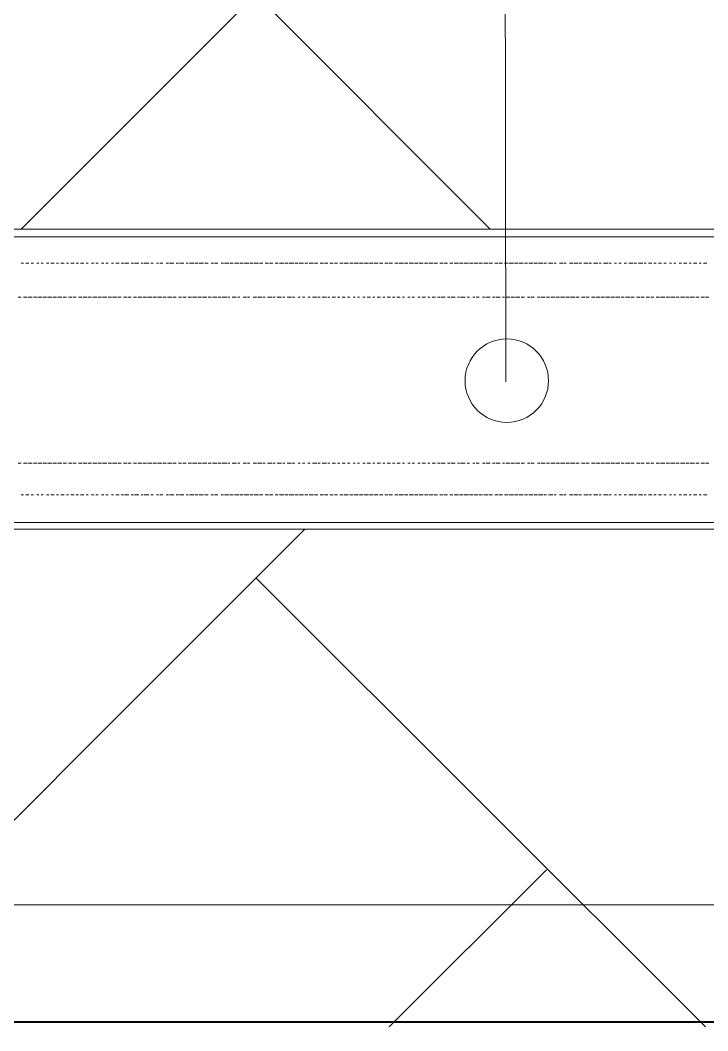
# Model space of a CAD drawing. Header units: millimetres. Extents: x 2928 to 3112, y 1220 to 1280.
# Drawn here: x 2945.23 to 2946.273, y 1264.538 to 1266.071 of the extents above; entities that cross this region are included whole.
import ezdxf

# ---------------------------------------------------------------- set-up
doc = ezdxf.new("R2010")
doc.units = ezdxf.units.MM

msp = doc.modelspace()

# ---------------------------------------------------------------- linework, layer by layer
at = {"color": 253, "linetype": 'Continuous', "lineweight": 5, "true_color": 0x9a9a9a}
for points in [[(2945.96638, 1265.5223), (2945.95805, 1271.43239), (2946.27139, 1271.43239)], [(2944.7547, 1265.7423), (2946.7714, 1265.7423), (2946.7714, 1265.7423)], [(2944.7547, 1265.30896), (2946.7714, 1265.30896), (2946.7714, 1265.30896)], [(2954.67317, 1264.72896), (2939.59296, 1264.72896), (2939.59296, 1264.72896)]]:
    msp.add_lwpolyline(points, dxfattribs=at)
at = {"color": 9, "linetype": 'Continuous', "lineweight": 13, "true_color": 0xbababa}
for points in [[(2945.23137, 1265.75397), (2946.02805, 1266.55065), (2946.02805, 1266.55065)], [(2945.94305, 1265.75397), (2945.58804, 1266.10898), (2945.58804, 1266.10898)], [(2944.90637, 1264.54395), (2945.66138, 1265.29896), (2945.66138, 1265.29896)], [(2946.26972, 1264.54395), (2945.58804, 1265.22396), (2945.58804, 1265.22396)], [(2945.78971, 1264.54395), (2946.02805, 1264.78229), (2946.02805, 1264.78229)]]:
    msp.add_lwpolyline(points, dxfattribs=at)
at = {"color": 7, "linetype": 'Continuous', "lineweight": 20, "true_color": 0x000007}
msp.add_lwpolyline([(2944.7547, 1265.75397), (2946.7714, 1265.75397), (2946.7714, 1265.29896), (2944.7547, 1265.29896)], close=True, dxfattribs=at)
at = {"color": 252, "linetype": 'Continuous', "lineweight": 13, "true_color": 0x989898}
for points in [[(2945.23137, 1265.7023), (2945.23471, 1265.7023), (2945.23471, 1265.7023)], [(2945.23804, 1265.7023), (2945.24304, 1265.7023), (2945.24304, 1265.7023)], [(2945.24637, 1265.7023), (2945.24971, 1265.7023), (2945.24971, 1265.7023)], [(2945.25471, 1265.7023), (2945.25804, 1265.7023), (2945.25804, 1265.7023)], [(2945.26137, 1265.7023), (2945.26471, 1265.7023), (2945.26471, 1265.7023)], [(2945.26971, 1265.7023), (2945.27304, 1265.7023), (2945.27304, 1265.7023)], [(2945.27637, 1265.7023), (2945.28137, 1265.7023), (2945.28137, 1265.7023)], [(2945.28471, 1265.7023), (2945.28804, 1265.7023), (2945.28804, 1265.7023)], [(2945.29137, 1265.7023), (2945.29637, 1265.7023), (2945.29637, 1265.7023)], [(2945.29971, 1265.7023), (2945.30304, 1265.7023), (2945.30304, 1265.7023)], [(2945.30637, 1265.7023), (2945.31137, 1265.7023), (2945.31137, 1265.7023)], [(2945.31471, 1265.7023), (2945.31804, 1265.7023), (2945.31804, 1265.7023)], [(2945.32137, 1265.7023), (2945.32637, 1265.7023), (2945.32637, 1265.7023)], [(2945.32971, 1265.7023), (2945.33304, 1265.7023), (2945.33304, 1265.7023)], [(2945.33804, 1265.7023), (2945.34137, 1265.7023), (2945.34137, 1265.7023)], [(2945.34471, 1265.7023), (2945.34804, 1265.7023), (2945.34804, 1265.7023)], [(2945.35304, 1265.7023), (2945.35637, 1265.7023), (2945.35637, 1265.7023)], [(2945.35971, 1265.7023), (2945.36304, 1265.7023), (2945.36304, 1265.7023)], [(2945.36804, 1265.7023), (2945.37138, 1265.7023), (2945.37138, 1265.7023)], [(2945.37471, 1265.7023), (2945.37971, 1265.7023), (2945.37971, 1265.7023)], [(2945.38304, 1265.7023), (2945.38638, 1265.7023), (2945.38638, 1265.7023)], [(2945.38804, 1265.7023), (2945.39471, 1265.7023), (2945.39471, 1265.7023)], [(2945.39804, 1265.7023), (2945.40138, 1265.7023), (2945.40138, 1265.7023)], [(2945.40304, 1265.7023), (2945.40971, 1265.7023), (2945.40971, 1265.7023)], [(2945.41304, 1265.7023), (2945.41638, 1265.7023), (2945.41638, 1265.7023)], [(2945.41804, 1265.7023), (2945.42471, 1265.7023), (2945.42471, 1265.7023)], [(2945.42804, 1265.7023), (2945.43138, 1265.7023), (2945.43138, 1265.7023)], [(2945.43638, 1265.7023), (2945.43971, 1265.7023), (2945.43971, 1265.7023)], [(2945.44138, 1265.7023), (2945.44638, 1265.7023), (2945.44638, 1265.7023)], [(2945.45138, 1265.7023), (2945.45471, 1265.7023), (2945.45471, 1265.7023)], [(2945.45638, 1265.7023), (2945.46304, 1265.7023), (2945.46304, 1265.7023)], [(2945.46638, 1265.7023), (2945.46971, 1265.7023), (2945.46971, 1265.7023)], [(2945.47138, 1265.7023), (2945.47804, 1265.7023), (2945.47804, 1265.7023)], [(2945.48138, 1265.7023), (2945.48471, 1265.7023), (2945.48471, 1265.7023)], [(2945.48638, 1265.7023), (2945.49304, 1265.7023), (2945.49304, 1265.7023)], [(2945.49471, 1265.7023), (2945.49971, 1265.7023), (2945.49971, 1265.7023)], [(2945.50138, 1265.7023), (2945.50804, 1265.7023), (2945.50804, 1265.7023)], [(2945.50971, 1265.7023), (2945.51471, 1265.7023), (2945.51471, 1265.7023)], [(2945.51971, 1265.7023), (2945.52304, 1265.7023), (2945.52304, 1265.7023)], [(2945.52471, 1265.7023), (2945.52971, 1265.7023), (2945.52971, 1265.7023)], [(2945.53471, 1265.7023), (2945.53804, 1265.7023), (2945.53804, 1265.7023)], [(2945.53971, 1265.7023), (2945.54638, 1265.7023), (2945.54638, 1265.7023)], [(2945.54804, 1265.7023), (2945.55304, 1265.7023), (2945.55304, 1265.7023)], [(2945.55471, 1265.7023), (2945.56138, 1265.7023), (2945.56138, 1265.7023)], [(2945.56304, 1265.7023), (2945.56804, 1265.7023), (2945.56804, 1265.7023)], [(2945.56971, 1265.7023), (2945.57638, 1265.7023), (2945.57638, 1265.7023)], [(2945.57804, 1265.7023), (2945.58304, 1265.7023), (2945.58304, 1265.7023)], [(2945.58471, 1265.7023), (2945.59138, 1265.7023), (2945.59138, 1265.7023)], [(2945.59304, 1265.7023), (2945.59805, 1265.7023), (2945.59805, 1265.7023)], [(2945.60138, 1265.7023), (2945.60638, 1265.7023), (2945.60638, 1265.7023)], [(2945.60805, 1265.7023), (2945.61305, 1265.7023), (2945.61305, 1265.7023)], [(2945.61638, 1265.7023), (2945.62138, 1265.7023), (2945.62138, 1265.7023)], [(2945.62305, 1265.7023), (2945.62971, 1265.7023), (2945.62971, 1265.7023)], [(2945.63138, 1265.7023), (2945.63638, 1265.7023), (2945.63638, 1265.7023)], [(2945.63805, 1265.7023), (2945.64471, 1265.7023), (2945.64471, 1265.7023)], [(2945.64638, 1265.7023), (2945.65138, 1265.7023), (2945.65138, 1265.7023)], [(2945.65305, 1265.7023), (2945.65971, 1265.7023), (2945.65971, 1265.7023)], [(2945.66138, 1265.7023), (2945.66638, 1265.7023), (2945.66638, 1265.7023)], [(2945.66805, 1265.7023), (2945.67471, 1265.7023), (2945.67471, 1265.7023)], [(2945.67638, 1265.7023), (2945.68138, 1265.7023), (2945.68138, 1265.7023)], [(2945.68471, 1265.7023), (2945.68971, 1265.7023), (2945.68971, 1265.7023)], [(2945.69138, 1265.7023), (2945.69638, 1265.7023), (2945.69638, 1265.7023)], [(2945.69971, 1265.7023), (2945.70471, 1265.7023), (2945.70471, 1265.7023)], [(2945.70638, 1265.7023), (2945.71138, 1265.7023), (2945.71138, 1265.7023)], [(2945.71471, 1265.7023), (2945.71971, 1265.7023), (2945.71971, 1265.7023)], [(2945.72138, 1265.7023), (2945.72805, 1265.7023), (2945.72805, 1265.7023)], [(2945.72971, 1265.7023), (2945.73471, 1265.7023), (2945.73471, 1265.7023)], [(2945.73638, 1265.7023), (2945.74305, 1265.7023), (2945.74305, 1265.7023)], [(2945.74471, 1265.7023), (2945.74971, 1265.7023), (2945.74971, 1265.7023)], [(2945.75138, 1265.7023), (2945.75805, 1265.7023), (2945.75805, 1265.7023)], [(2945.75971, 1265.7023), (2945.76471, 1265.7023), (2945.76471, 1265.7023)], [(2945.76638, 1265.7023), (2945.77305, 1265.7023), (2945.77305, 1265.7023)], [(2945.77471, 1265.7023), (2945.77971, 1265.7023), (2945.77971, 1265.7023)], [(2945.78305, 1265.7023), (2945.78805, 1265.7023), (2945.78805, 1265.7023)], [(2945.78971, 1265.7023), (2945.79471, 1265.7023), (2945.79471, 1265.7023)], [(2945.79805, 1265.7023), (2945.80305, 1265.7023), (2945.80305, 1265.7023)], [(2945.80471, 1265.7023), (2945.81138, 1265.7023), (2945.81138, 1265.7023)], [(2945.81305, 1265.7023), (2945.81805, 1265.7023), (2945.81805, 1265.7023)], [(2945.81971, 1265.7023), (2945.82638, 1265.7023), (2945.82638, 1265.7023)], [(2945.82805, 1265.7023), (2945.83305, 1265.7023), (2945.83305, 1265.7023)], [(2945.83472, 1265.7023), (2945.84138, 1265.7023), (2945.84138, 1265.7023)], [(2945.84305, 1265.7023), (2945.84805, 1265.7023), (2945.84805, 1265.7023)], [(2945.84972, 1265.7023), (2945.85638, 1265.7023), (2945.85638, 1265.7023)], [(2945.85805, 1265.7023), (2945.86305, 1265.7023), (2945.86305, 1265.7023)], [(2945.86638, 1265.7023), (2945.87138, 1265.7023), (2945.87138, 1265.7023)], [(2945.87305, 1265.7023), (2945.87805, 1265.7023), (2945.87805, 1265.7023)], [(2945.88138, 1265.7023), (2945.88638, 1265.7023), (2945.88638, 1265.7023)], [(2945.88805, 1265.7023), (2945.89472, 1265.7023), (2945.89472, 1265.7023)], [(2945.89638, 1265.7023), (2945.90138, 1265.7023), (2945.90138, 1265.7023)], [(2945.90305, 1265.7023), (2945.90972, 1265.7023), (2945.90972, 1265.7023)], [(2945.91138, 1265.7023), (2945.91638, 1265.7023), (2945.91638, 1265.7023)], [(2945.91805, 1265.7023), (2945.92472, 1265.7023), (2945.92472, 1265.7023)], [(2945.92638, 1265.7023), (2945.93138, 1265.7023), (2945.93138, 1265.7023)], [(2945.93305, 1265.7023), (2945.93972, 1265.7023), (2945.93972, 1265.7023)], [(2945.94138, 1265.7023), (2945.94638, 1265.7023), (2945.94638, 1265.7023)], [(2945.94972, 1265.7023), (2945.95472, 1265.7023), (2945.95472, 1265.7023)], [(2945.95638, 1265.7023), (2945.96138, 1265.7023), (2945.96138, 1265.7023)], [(2945.96472, 1265.7023), (2945.96972, 1265.7023), (2945.96972, 1265.7023)], [(2945.97138, 1265.7023), (2945.97805, 1265.7023), (2945.97805, 1265.7023)], [(2945.97972, 1265.7023), (2945.98472, 1265.7023), (2945.98472, 1265.7023)], [(2945.98638, 1265.7023), (2945.99305, 1265.7023), (2945.99305, 1265.7023)], [(2945.99472, 1265.7023), (2945.99972, 1265.7023), (2945.99972, 1265.7023)], [(2946.00138, 1265.7023), (2946.00805, 1265.7023), (2946.00805, 1265.7023)], [(2946.00972, 1265.7023), (2946.01472, 1265.7023), (2946.01472, 1265.7023)], [(2946.01638, 1265.7023), (2946.02305, 1265.7023), (2946.02305, 1265.7023)], [(2946.02472, 1265.7023), (2946.02805, 1265.7023), (2946.02805, 1265.7023)], [(2946.03138, 1265.7023), (2946.03805, 1265.7023), (2946.03805, 1265.7023)], [(2946.03972, 1265.7023), (2946.04305, 1265.7023), (2946.04305, 1265.7023)], [(2946.04805, 1265.7023), (2946.05305, 1265.7023), (2946.05305, 1265.7023)], [(2946.05472, 1265.7023), (2946.05805, 1265.7023), (2946.05805, 1265.7023)], [(2946.06305, 1265.7023), (2946.06805, 1265.7023), (2946.06805, 1265.7023)], [(2946.06972, 1265.7023), (2946.07639, 1265.7023), (2946.07639, 1265.7023)], [(2946.07805, 1265.7023), (2946.08139, 1265.7023), (2946.08139, 1265.7023)], [(2946.08472, 1265.7023), (2946.09139, 1265.7023), (2946.09139, 1265.7023)], [(2946.09305, 1265.7023), (2946.09639, 1265.7023), (2946.09639, 1265.7023)], [(2946.09972, 1265.7023), (2946.10639, 1265.7023), (2946.10639, 1265.7023)], [(2946.10805, 1265.7023), (2946.11139, 1265.7023), (2946.11139, 1265.7023)], [(2946.11472, 1265.7023), (2946.12139, 1265.7023), (2946.12139, 1265.7023)], [(2946.12305, 1265.7023), (2946.12639, 1265.7023), (2946.12639, 1265.7023)], [(2946.13139, 1265.7023), (2946.13472, 1265.7023), (2946.13472, 1265.7023)], [(2946.13805, 1265.7023), (2946.14139, 1265.7023), (2946.14139, 1265.7023)], [(2946.14639, 1265.7023), (2946.14972, 1265.7023), (2946.14972, 1265.7023)], [(2946.15305, 1265.7023), (2946.15972, 1265.7023), (2946.15972, 1265.7023)], [(2946.16139, 1265.7023), (2946.16472, 1265.7023), (2946.16472, 1265.7023)], [(2946.16805, 1265.7023), (2946.17472, 1265.7023), (2946.17472, 1265.7023)], [(2946.17639, 1265.7023), (2946.17972, 1265.7023), (2946.17972, 1265.7023)], [(2946.18305, 1265.7023), (2946.18805, 1265.7023), (2946.18805, 1265.7023)], [(2946.19139, 1265.7023), (2946.19472, 1265.7023), (2946.19472, 1265.7023)], [(2946.19805, 1265.7023), (2946.20305, 1265.7023), (2946.20305, 1265.7023)], [(2946.20639, 1265.7023), (2946.20972, 1265.7023), (2946.20972, 1265.7023)], [(2946.21472, 1265.7023), (2946.21805, 1265.7023), (2946.21805, 1265.7023)], [(2946.22139, 1265.7023), (2946.22472, 1265.7023), (2946.22472, 1265.7023)], [(2946.22972, 1265.7023), (2946.23305, 1265.7023), (2946.23305, 1265.7023)], [(2946.23639, 1265.7023), (2946.24139, 1265.7023), (2946.24139, 1265.7023)], [(2946.24472, 1265.7023), (2946.24805, 1265.7023), (2946.24805, 1265.7023)], [(2946.25139, 1265.7023), (2946.25639, 1265.7023), (2946.25639, 1265.7023)], [(2946.25972, 1265.7023), (2946.26305, 1265.7023), (2946.26305, 1265.7023)], [(2946.26639, 1265.7023), (2946.27139, 1265.7023), (2946.27139, 1265.7023)], [(2945.22637, 1265.65064), (2945.23137, 1265.65064), (2945.23137, 1265.65064)], [(2945.23471, 1265.65064), (2945.23971, 1265.65064), (2945.23971, 1265.65064)], [(2945.24137, 1265.65064), (2945.24804, 1265.65064), (2945.24804, 1265.65064)], [(2945.24971, 1265.65064), (2945.25471, 1265.65064), (2945.25471, 1265.65064)], [(2945.25637, 1265.65064), (2945.26304, 1265.65064), (2945.26304, 1265.65064)], [(2945.26471, 1265.65064), (2945.26971, 1265.65064), (2945.26971, 1265.65064)], [(2945.27137, 1265.65064), (2945.27804, 1265.65064), (2945.27804, 1265.65064)], [(2945.27971, 1265.65064), (2945.28471, 1265.65064), (2945.28471, 1265.65064)], [(2945.28637, 1265.65064), (2945.29304, 1265.65064), (2945.29304, 1265.65064)], [(2945.29471, 1265.65064), (2945.29971, 1265.65064), (2945.29971, 1265.65064)], [(2945.30304, 1265.65064), (2945.30804, 1265.65064), (2945.30804, 1265.65064)], [(2945.30971, 1265.65064), (2945.31471, 1265.65064), (2945.31471, 1265.65064)], [(2945.31804, 1265.65064), (2945.32304, 1265.65064), (2945.32304, 1265.65064)], [(2945.32471, 1265.65064), (2945.33137, 1265.65064), (2945.33137, 1265.65064)], [(2945.33304, 1265.65064), (2945.33804, 1265.65064), (2945.33804, 1265.65064)], [(2945.33971, 1265.65064), (2945.34637, 1265.65064), (2945.34637, 1265.65064)], [(2945.34804, 1265.65064), (2945.35304, 1265.65064), (2945.35304, 1265.65064)], [(2945.35471, 1265.65064), (2945.36138, 1265.65064), (2945.36138, 1265.65064)], [(2945.36304, 1265.65064), (2945.36804, 1265.65064), (2945.36804, 1265.65064)], [(2945.36971, 1265.65064), (2945.37638, 1265.65064), (2945.37638, 1265.65064)], [(2945.37804, 1265.65064), (2945.38304, 1265.65064), (2945.38304, 1265.65064)], [(2945.38638, 1265.65064), (2945.39138, 1265.65064), (2945.39138, 1265.65064)], [(2945.39304, 1265.65064), (2945.39804, 1265.65064), (2945.39804, 1265.65064)], [(2945.40138, 1265.65064), (2945.40638, 1265.65064), (2945.40638, 1265.65064)], [(2945.40804, 1265.65064), (2945.41471, 1265.65064), (2945.41471, 1265.65064)], [(2945.41638, 1265.65064), (2945.42138, 1265.65064), (2945.42138, 1265.65064)], [(2945.42304, 1265.65064), (2945.42971, 1265.65064), (2945.42971, 1265.65064)], [(2945.43138, 1265.65064), (2945.43638, 1265.65064), (2945.43638, 1265.65064)], [(2945.43804, 1265.65064), (2945.44471, 1265.65064), (2945.44471, 1265.65064)], [(2945.44638, 1265.65064), (2945.45138, 1265.65064), (2945.45138, 1265.65064)], [(2945.45304, 1265.65064), (2945.45971, 1265.65064), (2945.45971, 1265.65064)], [(2945.46138, 1265.65064), (2945.46638, 1265.65064), (2945.46638, 1265.65064)], [(2945.46971, 1265.65064), (2945.47471, 1265.65064), (2945.47471, 1265.65064)], [(2945.47638, 1265.65064), (2945.48138, 1265.65064), (2945.48138, 1265.65064)], [(2945.48471, 1265.65064), (2945.48971, 1265.65064), (2945.48971, 1265.65064)], [(2945.49138, 1265.65064), (2945.49804, 1265.65064), (2945.49804, 1265.65064)], [(2945.49971, 1265.65064), (2945.50471, 1265.65064), (2945.50471, 1265.65064)], [(2945.50638, 1265.65064), (2945.51304, 1265.65064), (2945.51304, 1265.65064)], [(2945.51471, 1265.65064), (2945.51971, 1265.65064), (2945.51971, 1265.65064)], [(2945.52138, 1265.65064), (2945.52804, 1265.65064), (2945.52804, 1265.65064)], [(2945.52971, 1265.65064), (2945.53471, 1265.65064), (2945.53471, 1265.65064)], [(2945.53638, 1265.65064), (2945.54304, 1265.65064), (2945.54304, 1265.65064)], [(2945.54471, 1265.65064), (2945.54804, 1265.65064), (2945.54804, 1265.65064)], [(2945.55138, 1265.65064), (2945.55804, 1265.65064), (2945.55804, 1265.65064)], [(2945.55971, 1265.65064), (2945.56304, 1265.65064), (2945.56304, 1265.65064)], [(2945.56804, 1265.65064), (2945.57304, 1265.65064), (2945.57304, 1265.65064)], [(2945.57471, 1265.65064), (2945.57804, 1265.65064), (2945.57804, 1265.65064)], [(2945.58304, 1265.65064), (2945.58804, 1265.65064), (2945.58804, 1265.65064)], [(2945.58971, 1265.65064), (2945.59638, 1265.65064), (2945.59638, 1265.65064)], [(2945.59805, 1265.65064), (2945.60138, 1265.65064), (2945.60138, 1265.65064)], [(2945.60471, 1265.65064), (2945.61138, 1265.65064), (2945.61138, 1265.65064)], [(2945.61305, 1265.65064), (2945.61638, 1265.65064), (2945.61638, 1265.65064)], [(2945.61971, 1265.65064), (2945.62638, 1265.65064), (2945.62638, 1265.65064)], [(2945.62805, 1265.65064), (2945.63138, 1265.65064), (2945.63138, 1265.65064)], [(2945.63471, 1265.65064), (2945.64138, 1265.65064), (2945.64138, 1265.65064)], [(2945.64305, 1265.65064), (2945.64638, 1265.65064), (2945.64638, 1265.65064)], [(2945.65138, 1265.65064), (2945.65471, 1265.65064), (2945.65471, 1265.65064)], [(2945.65805, 1265.65064), (2945.66138, 1265.65064), (2945.66138, 1265.65064)], [(2945.66638, 1265.65064), (2945.66971, 1265.65064), (2945.66971, 1265.65064)], [(2945.67305, 1265.65064), (2945.67971, 1265.65064), (2945.67971, 1265.65064)], [(2945.68138, 1265.65064), (2945.68471, 1265.65064), (2945.68471, 1265.65064)], [(2945.68805, 1265.65064), (2945.69471, 1265.65064), (2945.69471, 1265.65064)], [(2945.69638, 1265.65064), (2945.69971, 1265.65064), (2945.69971, 1265.65064)], [(2945.70305, 1265.65064), (2945.70805, 1265.65064), (2945.70805, 1265.65064)], [(2945.71138, 1265.65064), (2945.71471, 1265.65064), (2945.71471, 1265.65064)], [(2945.71805, 1265.65064), (2945.72305, 1265.65064), (2945.72305, 1265.65064)], [(2945.72638, 1265.65064), (2945.72971, 1265.65064), (2945.72971, 1265.65064)], [(2945.73471, 1265.65064), (2945.73805, 1265.65064), (2945.73805, 1265.65064)], [(2945.74138, 1265.65064), (2945.74471, 1265.65064), (2945.74471, 1265.65064)], [(2945.74971, 1265.65064), (2945.75305, 1265.65064), (2945.75305, 1265.65064)], [(2945.75638, 1265.65064), (2945.76138, 1265.65064), (2945.76138, 1265.65064)], [(2945.76471, 1265.65064), (2945.76805, 1265.65064), (2945.76805, 1265.65064)], [(2945.77138, 1265.65064), (2945.77638, 1265.65064), (2945.77638, 1265.65064)], [(2945.77971, 1265.65064), (2945.78305, 1265.65064), (2945.78305, 1265.65064)], [(2945.78638, 1265.65064), (2945.79138, 1265.65064), (2945.79138, 1265.65064)], [(2945.79471, 1265.65064), (2945.79805, 1265.65064), (2945.79805, 1265.65064)], [(2945.80138, 1265.65064), (2945.80638, 1265.65064), (2945.80638, 1265.65064)], [(2945.80971, 1265.65064), (2945.81305, 1265.65064), (2945.81305, 1265.65064)], [(2945.81805, 1265.65064), (2945.82138, 1265.65064), (2945.82138, 1265.65064)], [(2945.82471, 1265.65064), (2945.82805, 1265.65064), (2945.82805, 1265.65064)], [(2945.83305, 1265.65064), (2945.83638, 1265.65064), (2945.83638, 1265.65064)], [(2945.83972, 1265.65064), (2945.84472, 1265.65064), (2945.84472, 1265.65064)], [(2945.84805, 1265.65064), (2945.85138, 1265.65064), (2945.85138, 1265.65064)], [(2945.85472, 1265.65064), (2945.85972, 1265.65064), (2945.85972, 1265.65064)], [(2945.86305, 1265.65064), (2945.86638, 1265.65064), (2945.86638, 1265.65064)], [(2945.86805, 1265.65064), (2945.87472, 1265.65064), (2945.87472, 1265.65064)], [(2945.87805, 1265.65064), (2945.88138, 1265.65064), (2945.88138, 1265.65064)], [(2945.88305, 1265.65064), (2945.88972, 1265.65064), (2945.88972, 1265.65064)], [(2945.89305, 1265.65064), (2945.89638, 1265.65064), (2945.89638, 1265.65064)], [(2945.89805, 1265.65064), (2945.90472, 1265.65064), (2945.90472, 1265.65064)], [(2945.90805, 1265.65064), (2945.91138, 1265.65064), (2945.91138, 1265.65064)], [(2945.91638, 1265.65064), (2945.91972, 1265.65064), (2945.91972, 1265.65064)], [(2945.92138, 1265.65064), (2945.92638, 1265.65064), (2945.92638, 1265.65064)], [(2945.93138, 1265.65064), (2945.93472, 1265.65064), (2945.93472, 1265.65064)], [(2945.93638, 1265.65064), (2945.94305, 1265.65064), (2945.94305, 1265.65064)], [(2945.94638, 1265.65064), (2945.94972, 1265.65064), (2945.94972, 1265.65064)], [(2945.95138, 1265.65064), (2945.95805, 1265.65064), (2945.95805, 1265.65064)], [(2945.96138, 1265.65064), (2945.96472, 1265.65064), (2945.96472, 1265.65064)], [(2945.96638, 1265.65064), (2945.97305, 1265.65064), (2945.97305, 1265.65064)], [(2945.97472, 1265.65064), (2945.97972, 1265.65064), (2945.97972, 1265.65064)], [(2945.98138, 1265.65064), (2945.98805, 1265.65064), (2945.98805, 1265.65064)], [(2945.98972, 1265.65064), (2945.99472, 1265.65064), (2945.99472, 1265.65064)], [(2945.99972, 1265.65064), (2946.00305, 1265.65064), (2946.00305, 1265.65064)], [(2946.00472, 1265.65064), (2946.00972, 1265.65064), (2946.00972, 1265.65064)], [(2946.01472, 1265.65064), (2946.01805, 1265.65064), (2946.01805, 1265.65064)], [(2946.01972, 1265.65064), (2946.02638, 1265.65064), (2946.02638, 1265.65064)], [(2946.02805, 1265.65064), (2946.03305, 1265.65064), (2946.03305, 1265.65064)], [(2946.03472, 1265.65064), (2946.04138, 1265.65064), (2946.04138, 1265.65064)], [(2946.04305, 1265.65064), (2946.04805, 1265.65064), (2946.04805, 1265.65064)], [(2946.04972, 1265.65064), (2946.05638, 1265.65064), (2946.05638, 1265.65064)], [(2946.05805, 1265.65064), (2946.06305, 1265.65064), (2946.06305, 1265.65064)], [(2946.06472, 1265.65064), (2946.07139, 1265.65064), (2946.07139, 1265.65064)], [(2946.07305, 1265.65064), (2946.07805, 1265.65064), (2946.07805, 1265.65064)], [(2946.08139, 1265.65064), (2946.08639, 1265.65064), (2946.08639, 1265.65064)], [(2946.08805, 1265.65064), (2946.09305, 1265.65064), (2946.09305, 1265.65064)], [(2946.09639, 1265.65064), (2946.10139, 1265.65064), (2946.10139, 1265.65064)], [(2946.10305, 1265.65064), (2946.10972, 1265.65064), (2946.10972, 1265.65064)], [(2946.11139, 1265.65064), (2946.11639, 1265.65064), (2946.11639, 1265.65064)], [(2946.11805, 1265.65064), (2946.12472, 1265.65064), (2946.12472, 1265.65064)], [(2946.12639, 1265.65064), (2946.13139, 1265.65064), (2946.13139, 1265.65064)], [(2946.13305, 1265.65064), (2946.13972, 1265.65064), (2946.13972, 1265.65064)], [(2946.14139, 1265.65064), (2946.14639, 1265.65064), (2946.14639, 1265.65064)], [(2946.14805, 1265.65064), (2946.15472, 1265.65064), (2946.15472, 1265.65064)], [(2946.15639, 1265.65064), (2946.16139, 1265.65064), (2946.16139, 1265.65064)], [(2946.16472, 1265.65064), (2946.16972, 1265.65064), (2946.16972, 1265.65064)], [(2946.17139, 1265.65064), (2946.17639, 1265.65064), (2946.17639, 1265.65064)], [(2946.17972, 1265.65064), (2946.18472, 1265.65064), (2946.18472, 1265.65064)], [(2946.18639, 1265.65064), (2946.19139, 1265.65064), (2946.19139, 1265.65064)], [(2946.19472, 1265.65064), (2946.19972, 1265.65064), (2946.19972, 1265.65064)], [(2946.20139, 1265.65064), (2946.20805, 1265.65064), (2946.20805, 1265.65064)], [(2946.20972, 1265.65064), (2946.21472, 1265.65064), (2946.21472, 1265.65064)], [(2946.21639, 1265.65064), (2946.22305, 1265.65064), (2946.22305, 1265.65064)], [(2946.22472, 1265.65064), (2946.22972, 1265.65064), (2946.22972, 1265.65064)], [(2946.23139, 1265.65064), (2946.23805, 1265.65064), (2946.23805, 1265.65064)], [(2946.23972, 1265.65064), (2946.24472, 1265.65064), (2946.24472, 1265.65064)], [(2946.24639, 1265.65064), (2946.25305, 1265.65064), (2946.25305, 1265.65064)], [(2946.25472, 1265.65064), (2946.25972, 1265.65064), (2946.25972, 1265.65064)], [(2946.26305, 1265.65064), (2946.26805, 1265.65064), (2946.26805, 1265.65064)], [(2946.26972, 1265.65064), (2946.27472, 1265.65064), (2946.27472, 1265.65064)], [(2945.23137, 1265.39897), (2945.22637, 1265.39897), (2945.22637, 1265.39897)], [(2945.23971, 1265.39897), (2945.23471, 1265.39897), (2945.23471, 1265.39897)], [(2945.24804, 1265.39897), (2945.24137, 1265.39897), (2945.24137, 1265.39897)], [(2945.25471, 1265.39897), (2945.24971, 1265.39897), (2945.24971, 1265.39897)], [(2945.26304, 1265.39897), (2945.25637, 1265.39897), (2945.25637, 1265.39897)], [(2945.26971, 1265.39897), (2945.26471, 1265.39897), (2945.26471, 1265.39897)], [(2945.27804, 1265.39897), (2945.27137, 1265.39897), (2945.27137, 1265.39897)], [(2945.28471, 1265.39897), (2945.27971, 1265.39897), (2945.27971, 1265.39897)], [(2945.29304, 1265.39897), (2945.28637, 1265.39897), (2945.28637, 1265.39897)], [(2945.29971, 1265.39897), (2945.29471, 1265.39897), (2945.29471, 1265.39897)], [(2945.30804, 1265.39897), (2945.30304, 1265.39897), (2945.30304, 1265.39897)], [(2945.31471, 1265.39897), (2945.30971, 1265.39897), (2945.30971, 1265.39897)], [(2945.32304, 1265.39897), (2945.31804, 1265.39897), (2945.31804, 1265.39897)], [(2945.33137, 1265.39897), (2945.32471, 1265.39897), (2945.32471, 1265.39897)], [(2945.33804, 1265.39897), (2945.33304, 1265.39897), (2945.33304, 1265.39897)], [(2945.34637, 1265.39897), (2945.33971, 1265.39897), (2945.33971, 1265.39897)], [(2945.35304, 1265.39897), (2945.34804, 1265.39897), (2945.34804, 1265.39897)], [(2945.36138, 1265.39897), (2945.35471, 1265.39897), (2945.35471, 1265.39897)], [(2945.36804, 1265.39897), (2945.36304, 1265.39897), (2945.36304, 1265.39897)], [(2945.37638, 1265.39897), (2945.36971, 1265.39897), (2945.36971, 1265.39897)], [(2945.38304, 1265.39897), (2945.37804, 1265.39897), (2945.37804, 1265.39897)], [(2945.39138, 1265.39897), (2945.38638, 1265.39897), (2945.38638, 1265.39897)], [(2945.39804, 1265.39897), (2945.39304, 1265.39897), (2945.39304, 1265.39897)], [(2945.40638, 1265.39897), (2945.40138, 1265.39897), (2945.40138, 1265.39897)], [(2945.41471, 1265.39897), (2945.40804, 1265.39897), (2945.40804, 1265.39897)], [(2945.42138, 1265.39897), (2945.41638, 1265.39897), (2945.41638, 1265.39897)], [(2945.42971, 1265.39897), (2945.42304, 1265.39897), (2945.42304, 1265.39897)], [(2945.43638, 1265.39897), (2945.43138, 1265.39897), (2945.43138, 1265.39897)], [(2945.44471, 1265.39897), (2945.43804, 1265.39897), (2945.43804, 1265.39897)], [(2945.45138, 1265.39897), (2945.44638, 1265.39897), (2945.44638, 1265.39897)], [(2945.45971, 1265.39897), (2945.45304, 1265.39897), (2945.45304, 1265.39897)], [(2945.46638, 1265.39897), (2945.46138, 1265.39897), (2945.46138, 1265.39897)], [(2945.47471, 1265.39897), (2945.46971, 1265.39897), (2945.46971, 1265.39897)], [(2945.48138, 1265.39897), (2945.47638, 1265.39897), (2945.47638, 1265.39897)], [(2945.48971, 1265.39897), (2945.48471, 1265.39897), (2945.48471, 1265.39897)], [(2945.49804, 1265.39897), (2945.49138, 1265.39897), (2945.49138, 1265.39897)], [(2945.50471, 1265.39897), (2945.49971, 1265.39897), (2945.49971, 1265.39897)], [(2945.51304, 1265.39897), (2945.50638, 1265.39897), (2945.50638, 1265.39897)], [(2945.51971, 1265.39897), (2945.51471, 1265.39897), (2945.51471, 1265.39897)], [(2945.52804, 1265.39897), (2945.52138, 1265.39897), (2945.52138, 1265.39897)], [(2945.53471, 1265.39897), (2945.52971, 1265.39897), (2945.52971, 1265.39897)], [(2945.54304, 1265.39897), (2945.53638, 1265.39897), (2945.53638, 1265.39897)], [(2945.54804, 1265.39897), (2945.54471, 1265.39897), (2945.54471, 1265.39897)], [(2945.55804, 1265.39897), (2945.55138, 1265.39897), (2945.55138, 1265.39897)], [(2945.56304, 1265.39897), (2945.55971, 1265.39897), (2945.55971, 1265.39897)], [(2945.57304, 1265.39897), (2945.56804, 1265.39897), (2945.56804, 1265.39897)], [(2945.57804, 1265.39897), (2945.57471, 1265.39897), (2945.57471, 1265.39897)], [(2945.58804, 1265.39897), (2945.58304, 1265.39897), (2945.58304, 1265.39897)], [(2945.59638, 1265.39897), (2945.58971, 1265.39897), (2945.58971, 1265.39897)], [(2945.60138, 1265.39897), (2945.59805, 1265.39897), (2945.59805, 1265.39897)], [(2945.61138, 1265.39897), (2945.60471, 1265.39897), (2945.60471, 1265.39897)], [(2945.61638, 1265.39897), (2945.61305, 1265.39897), (2945.61305, 1265.39897)], [(2945.62638, 1265.39897), (2945.61971, 1265.39897), (2945.61971, 1265.39897)], [(2945.63138, 1265.39897), (2945.62805, 1265.39897), (2945.62805, 1265.39897)], [(2945.64138, 1265.39897), (2945.63471, 1265.39897), (2945.63471, 1265.39897)], [(2945.64638, 1265.39897), (2945.64305, 1265.39897), (2945.64305, 1265.39897)], [(2945.65471, 1265.39897), (2945.65138, 1265.39897), (2945.65138, 1265.39897)], [(2945.66138, 1265.39897), (2945.65805, 1265.39897), (2945.65805, 1265.39897)], [(2945.66971, 1265.39897), (2945.66638, 1265.39897), (2945.66638, 1265.39897)], [(2945.67971, 1265.39897), (2945.67305, 1265.39897), (2945.67305, 1265.39897)], [(2945.68471, 1265.39897), (2945.68138, 1265.39897), (2945.68138, 1265.39897)], [(2945.69471, 1265.39897), (2945.68805, 1265.39897), (2945.68805, 1265.39897)], [(2945.69971, 1265.39897), (2945.69638, 1265.39897), (2945.69638, 1265.39897)], [(2945.70805, 1265.39897), (2945.70305, 1265.39897), (2945.70305, 1265.39897)], [(2945.71471, 1265.39897), (2945.71138, 1265.39897), (2945.71138, 1265.39897)], [(2945.72305, 1265.39897), (2945.71805, 1265.39897), (2945.71805, 1265.39897)], [(2945.72971, 1265.39897), (2945.72638, 1265.39897), (2945.72638, 1265.39897)], [(2945.73805, 1265.39897), (2945.73471, 1265.39897), (2945.73471, 1265.39897)], [(2945.74471, 1265.39897), (2945.74138, 1265.39897), (2945.74138, 1265.39897)], [(2945.75305, 1265.39897), (2945.74971, 1265.39897), (2945.74971, 1265.39897)], [(2945.76138, 1265.39897), (2945.75638, 1265.39897), (2945.75638, 1265.39897)], [(2945.76805, 1265.39897), (2945.76471, 1265.39897), (2945.76471, 1265.39897)], [(2945.77638, 1265.39897), (2945.77138, 1265.39897), (2945.77138, 1265.39897)], [(2945.78305, 1265.39897), (2945.77971, 1265.39897), (2945.77971, 1265.39897)], [(2945.79138, 1265.39897), (2945.78638, 1265.39897), (2945.78638, 1265.39897)], [(2945.79805, 1265.39897), (2945.79471, 1265.39897), (2945.79471, 1265.39897)], [(2945.80638, 1265.39897), (2945.80138, 1265.39897), (2945.80138, 1265.39897)], [(2945.81305, 1265.39897), (2945.80971, 1265.39897), (2945.80971, 1265.39897)], [(2945.82138, 1265.39897), (2945.81805, 1265.39897), (2945.81805, 1265.39897)], [(2945.82805, 1265.39897), (2945.82471, 1265.39897), (2945.82471, 1265.39897)], [(2945.83638, 1265.39897), (2945.83305, 1265.39897), (2945.83305, 1265.39897)], [(2945.84472, 1265.39897), (2945.83972, 1265.39897), (2945.83972, 1265.39897)], [(2945.85138, 1265.39897), (2945.84805, 1265.39897), (2945.84805, 1265.39897)], [(2945.85972, 1265.39897), (2945.85472, 1265.39897), (2945.85472, 1265.39897)], [(2945.86638, 1265.39897), (2945.86305, 1265.39897), (2945.86305, 1265.39897)], [(2945.87472, 1265.39897), (2945.86805, 1265.39897), (2945.86805, 1265.39897)], [(2945.88138, 1265.39897), (2945.87805, 1265.39897), (2945.87805, 1265.39897)], [(2945.88972, 1265.39897), (2945.88305, 1265.39897), (2945.88305, 1265.39897)], [(2945.89638, 1265.39897), (2945.89305, 1265.39897), (2945.89305, 1265.39897)], [(2945.90472, 1265.39897), (2945.89805, 1265.39897), (2945.89805, 1265.39897)], [(2945.91138, 1265.39897), (2945.90805, 1265.39897), (2945.90805, 1265.39897)], [(2945.91972, 1265.39897), (2945.91638, 1265.39897), (2945.91638, 1265.39897)], [(2945.92638, 1265.39897), (2945.92138, 1265.39897), (2945.92138, 1265.39897)], [(2945.93472, 1265.39897), (2945.93138, 1265.39897), (2945.93138, 1265.39897)], [(2945.94305, 1265.39897), (2945.93638, 1265.39897), (2945.93638, 1265.39897)], [(2945.94972, 1265.39897), (2945.94638, 1265.39897), (2945.94638, 1265.39897)], [(2945.95805, 1265.39897), (2945.95138, 1265.39897), (2945.95138, 1265.39897)], [(2945.96472, 1265.39897), (2945.96138, 1265.39897), (2945.96138, 1265.39897)], [(2945.97305, 1265.39897), (2945.96638, 1265.39897), (2945.96638, 1265.39897)], [(2945.97972, 1265.39897), (2945.97472, 1265.39897), (2945.97472, 1265.39897)], [(2945.98805, 1265.39897), (2945.98138, 1265.39897), (2945.98138, 1265.39897)], [(2945.99472, 1265.39897), (2945.98972, 1265.39897), (2945.98972, 1265.39897)], [(2946.00305, 1265.39897), (2945.99972, 1265.39897), (2945.99972, 1265.39897)], [(2946.00972, 1265.39897), (2946.00472, 1265.39897), (2946.00472, 1265.39897)], [(2946.01805, 1265.39897), (2946.01472, 1265.39897), (2946.01472, 1265.39897)], [(2946.02638, 1265.39897), (2946.01972, 1265.39897), (2946.01972, 1265.39897)], [(2946.03305, 1265.39897), (2946.02805, 1265.39897), (2946.02805, 1265.39897)], [(2946.04138, 1265.39897), (2946.03472, 1265.39897), (2946.03472, 1265.39897)], [(2946.04805, 1265.39897), (2946.04305, 1265.39897), (2946.04305, 1265.39897)], [(2946.05638, 1265.39897), (2946.04972, 1265.39897), (2946.04972, 1265.39897)], [(2946.06305, 1265.39897), (2946.05805, 1265.39897), (2946.05805, 1265.39897)], [(2946.07139, 1265.39897), (2946.06472, 1265.39897), (2946.06472, 1265.39897)], [(2946.07805, 1265.39897), (2946.07305, 1265.39897), (2946.07305, 1265.39897)], [(2946.08639, 1265.39897), (2946.08139, 1265.39897), (2946.08139, 1265.39897)], [(2946.09305, 1265.39897), (2946.08805, 1265.39897), (2946.08805, 1265.39897)], [(2946.10139, 1265.39897), (2946.09639, 1265.39897), (2946.09639, 1265.39897)], [(2946.10972, 1265.39897), (2946.10305, 1265.39897), (2946.10305, 1265.39897)], [(2946.11639, 1265.39897), (2946.11139, 1265.39897), (2946.11139, 1265.39897)], [(2946.12472, 1265.39897), (2946.11805, 1265.39897), (2946.11805, 1265.39897)], [(2946.13139, 1265.39897), (2946.12639, 1265.39897), (2946.12639, 1265.39897)], [(2946.13972, 1265.39897), (2946.13305, 1265.39897), (2946.13305, 1265.39897)], [(2946.14639, 1265.39897), (2946.14139, 1265.39897), (2946.14139, 1265.39897)], [(2946.15472, 1265.39897), (2946.14805, 1265.39897), (2946.14805, 1265.39897)], [(2946.16139, 1265.39897), (2946.15639, 1265.39897), (2946.15639, 1265.39897)], [(2946.16972, 1265.39897), (2946.16472, 1265.39897), (2946.16472, 1265.39897)], [(2946.17639, 1265.39897), (2946.17139, 1265.39897), (2946.17139, 1265.39897)], [(2946.18472, 1265.39897), (2946.17972, 1265.39897), (2946.17972, 1265.39897)], [(2946.19139, 1265.39897), (2946.18639, 1265.39897), (2946.18639, 1265.39897)], [(2946.19972, 1265.39897), (2946.19472, 1265.39897), (2946.19472, 1265.39897)], [(2946.20805, 1265.39897), (2946.20139, 1265.39897), (2946.20139, 1265.39897)], [(2946.21472, 1265.39897), (2946.20972, 1265.39897), (2946.20972, 1265.39897)], [(2946.22305, 1265.39897), (2946.21639, 1265.39897), (2946.21639, 1265.39897)], [(2946.22972, 1265.39897), (2946.22472, 1265.39897), (2946.22472, 1265.39897)], [(2946.23805, 1265.39897), (2946.23139, 1265.39897), (2946.23139, 1265.39897)], [(2946.24472, 1265.39897), (2946.23972, 1265.39897), (2946.23972, 1265.39897)], [(2946.25305, 1265.39897), (2946.24639, 1265.39897), (2946.24639, 1265.39897)], [(2946.25972, 1265.39897), (2946.25472, 1265.39897), (2946.25472, 1265.39897)], [(2946.26805, 1265.39897), (2946.26305, 1265.39897), (2946.26305, 1265.39897)], [(2946.27472, 1265.39897), (2946.26972, 1265.39897), (2946.26972, 1265.39897)], [(2945.23471, 1265.35063), (2945.23137, 1265.35063), (2945.23137, 1265.35063)], [(2945.24304, 1265.35063), (2945.23804, 1265.35063), (2945.23804, 1265.35063)], [(2945.24971, 1265.35063), (2945.24637, 1265.35063), (2945.24637, 1265.35063)], [(2945.25804, 1265.35063), (2945.25471, 1265.35063), (2945.25471, 1265.35063)], [(2945.26471, 1265.35063), (2945.26137, 1265.35063), (2945.26137, 1265.35063)], [(2945.27304, 1265.35063), (2945.26971, 1265.35063), (2945.26971, 1265.35063)], [(2945.28137, 1265.35063), (2945.27637, 1265.35063), (2945.27637, 1265.35063)], [(2945.28804, 1265.35063), (2945.28471, 1265.35063), (2945.28471, 1265.35063)], [(2945.29637, 1265.35063), (2945.29137, 1265.35063), (2945.29137, 1265.35063)], [(2945.30304, 1265.35063), (2945.29971, 1265.35063), (2945.29971, 1265.35063)], [(2945.31137, 1265.35063), (2945.30637, 1265.35063), (2945.30637, 1265.35063)], [(2945.31804, 1265.35063), (2945.31471, 1265.35063), (2945.31471, 1265.35063)], [(2945.32637, 1265.35063), (2945.32137, 1265.35063), (2945.32137, 1265.35063)], [(2945.33304, 1265.35063), (2945.32971, 1265.35063), (2945.32971, 1265.35063)], [(2945.34137, 1265.35063), (2945.33804, 1265.35063), (2945.33804, 1265.35063)], [(2945.34804, 1265.35063), (2945.34471, 1265.35063), (2945.34471, 1265.35063)], [(2945.35637, 1265.35063), (2945.35304, 1265.35063), (2945.35304, 1265.35063)], [(2945.36304, 1265.35063), (2945.35971, 1265.35063), (2945.35971, 1265.35063)], [(2945.37138, 1265.35063), (2945.36804, 1265.35063), (2945.36804, 1265.35063)], [(2945.37971, 1265.35063), (2945.37471, 1265.35063), (2945.37471, 1265.35063)], [(2945.38638, 1265.35063), (2945.38304, 1265.35063), (2945.38304, 1265.35063)], [(2945.39471, 1265.35063), (2945.38804, 1265.35063), (2945.38804, 1265.35063)], [(2945.40138, 1265.35063), (2945.39804, 1265.35063), (2945.39804, 1265.35063)], [(2945.40971, 1265.35063), (2945.40304, 1265.35063), (2945.40304, 1265.35063)], [(2945.41638, 1265.35063), (2945.41304, 1265.35063), (2945.41304, 1265.35063)], [(2945.42471, 1265.35063), (2945.41804, 1265.35063), (2945.41804, 1265.35063)], [(2945.43138, 1265.35063), (2945.42804, 1265.35063), (2945.42804, 1265.35063)], [(2945.43971, 1265.35063), (2945.43638, 1265.35063), (2945.43638, 1265.35063)], [(2945.44638, 1265.35063), (2945.44138, 1265.35063), (2945.44138, 1265.35063)], [(2945.45471, 1265.35063), (2945.45138, 1265.35063), (2945.45138, 1265.35063)], [(2945.46304, 1265.35063), (2945.45638, 1265.35063), (2945.45638, 1265.35063)], [(2945.46971, 1265.35063), (2945.46638, 1265.35063), (2945.46638, 1265.35063)], [(2945.47804, 1265.35063), (2945.47138, 1265.35063), (2945.47138, 1265.35063)], [(2945.48471, 1265.35063), (2945.48138, 1265.35063), (2945.48138, 1265.35063)], [(2945.49304, 1265.35063), (2945.48638, 1265.35063), (2945.48638, 1265.35063)], [(2945.49971, 1265.35063), (2945.49471, 1265.35063), (2945.49471, 1265.35063)], [(2945.50804, 1265.35063), (2945.50138, 1265.35063), (2945.50138, 1265.35063)], [(2945.51471, 1265.35063), (2945.50971, 1265.35063), (2945.50971, 1265.35063)], [(2945.52304, 1265.35063), (2945.51971, 1265.35063), (2945.51971, 1265.35063)], [(2945.52971, 1265.35063), (2945.52471, 1265.35063), (2945.52471, 1265.35063)], [(2945.53804, 1265.35063), (2945.53471, 1265.35063), (2945.53471, 1265.35063)], [(2945.54638, 1265.35063), (2945.53971, 1265.35063), (2945.53971, 1265.35063)], [(2945.55304, 1265.35063), (2945.54804, 1265.35063), (2945.54804, 1265.35063)], [(2945.56138, 1265.35063), (2945.55471, 1265.35063), (2945.55471, 1265.35063)], [(2945.56804, 1265.35063), (2945.56304, 1265.35063), (2945.56304, 1265.35063)], [(2945.57638, 1265.35063), (2945.56971, 1265.35063), (2945.56971, 1265.35063)], [(2945.58304, 1265.35063), (2945.57804, 1265.35063), (2945.57804, 1265.35063)], [(2945.59138, 1265.35063), (2945.58471, 1265.35063), (2945.58471, 1265.35063)], [(2945.59805, 1265.35063), (2945.59304, 1265.35063), (2945.59304, 1265.35063)], [(2945.60638, 1265.35063), (2945.60138, 1265.35063), (2945.60138, 1265.35063)], [(2945.61305, 1265.35063), (2945.60805, 1265.35063), (2945.60805, 1265.35063)], [(2945.62138, 1265.35063), (2945.61638, 1265.35063), (2945.61638, 1265.35063)], [(2945.62971, 1265.35063), (2945.62305, 1265.35063), (2945.62305, 1265.35063)], [(2945.63638, 1265.35063), (2945.63138, 1265.35063), (2945.63138, 1265.35063)], [(2945.64471, 1265.35063), (2945.63805, 1265.35063), (2945.63805, 1265.35063)], [(2945.65138, 1265.35063), (2945.64638, 1265.35063), (2945.64638, 1265.35063)], [(2945.65971, 1265.35063), (2945.65305, 1265.35063), (2945.65305, 1265.35063)], [(2945.66638, 1265.35063), (2945.66138, 1265.35063), (2945.66138, 1265.35063)], [(2945.67471, 1265.35063), (2945.66805, 1265.35063), (2945.66805, 1265.35063)], [(2945.68138, 1265.35063), (2945.67638, 1265.35063), (2945.67638, 1265.35063)], [(2945.68971, 1265.35063), (2945.68471, 1265.35063), (2945.68471, 1265.35063)], [(2945.69638, 1265.35063), (2945.69138, 1265.35063), (2945.69138, 1265.35063)], [(2945.70471, 1265.35063), (2945.69971, 1265.35063), (2945.69971, 1265.35063)], [(2945.71138, 1265.35063), (2945.70638, 1265.35063), (2945.70638, 1265.35063)], [(2945.71971, 1265.35063), (2945.71471, 1265.35063), (2945.71471, 1265.35063)], [(2945.72805, 1265.35063), (2945.72138, 1265.35063), (2945.72138, 1265.35063)], [(2945.73471, 1265.35063), (2945.72971, 1265.35063), (2945.72971, 1265.35063)], [(2945.74305, 1265.35063), (2945.73638, 1265.35063), (2945.73638, 1265.35063)], [(2945.74971, 1265.35063), (2945.74471, 1265.35063), (2945.74471, 1265.35063)], [(2945.75805, 1265.35063), (2945.75138, 1265.35063), (2945.75138, 1265.35063)], [(2945.76471, 1265.35063), (2945.75971, 1265.35063), (2945.75971, 1265.35063)], [(2945.77305, 1265.35063), (2945.76638, 1265.35063), (2945.76638, 1265.35063)], [(2945.77971, 1265.35063), (2945.77471, 1265.35063), (2945.77471, 1265.35063)], [(2945.78805, 1265.35063), (2945.78305, 1265.35063), (2945.78305, 1265.35063)], [(2945.79471, 1265.35063), (2945.78971, 1265.35063), (2945.78971, 1265.35063)], [(2945.80305, 1265.35063), (2945.79805, 1265.35063), (2945.79805, 1265.35063)], [(2945.81138, 1265.35063), (2945.80471, 1265.35063), (2945.80471, 1265.35063)], [(2945.81805, 1265.35063), (2945.81305, 1265.35063), (2945.81305, 1265.35063)], [(2945.82638, 1265.35063), (2945.81971, 1265.35063), (2945.81971, 1265.35063)], [(2945.83305, 1265.35063), (2945.82805, 1265.35063), (2945.82805, 1265.35063)], [(2945.84138, 1265.35063), (2945.83472, 1265.35063), (2945.83472, 1265.35063)], [(2945.84805, 1265.35063), (2945.84305, 1265.35063), (2945.84305, 1265.35063)], [(2945.85638, 1265.35063), (2945.84972, 1265.35063), (2945.84972, 1265.35063)], [(2945.86305, 1265.35063), (2945.85805, 1265.35063), (2945.85805, 1265.35063)], [(2945.87138, 1265.35063), (2945.86638, 1265.35063), (2945.86638, 1265.35063)], [(2945.87805, 1265.35063), (2945.87305, 1265.35063), (2945.87305, 1265.35063)], [(2945.88638, 1265.35063), (2945.88138, 1265.35063), (2945.88138, 1265.35063)], [(2945.89472, 1265.35063), (2945.88805, 1265.35063), (2945.88805, 1265.35063)], [(2945.90138, 1265.35063), (2945.89638, 1265.35063), (2945.89638, 1265.35063)], [(2945.90972, 1265.35063), (2945.90305, 1265.35063), (2945.90305, 1265.35063)], [(2945.91638, 1265.35063), (2945.91138, 1265.35063), (2945.91138, 1265.35063)], [(2945.92472, 1265.35063), (2945.91805, 1265.35063), (2945.91805, 1265.35063)], [(2945.93138, 1265.35063), (2945.92638, 1265.35063), (2945.92638, 1265.35063)], [(2945.93972, 1265.35063), (2945.93305, 1265.35063), (2945.93305, 1265.35063)], [(2945.94638, 1265.35063), (2945.94138, 1265.35063), (2945.94138, 1265.35063)], [(2945.95472, 1265.35063), (2945.94972, 1265.35063), (2945.94972, 1265.35063)], [(2945.96138, 1265.35063), (2945.95638, 1265.35063), (2945.95638, 1265.35063)], [(2945.96972, 1265.35063), (2945.96472, 1265.35063), (2945.96472, 1265.35063)], [(2945.97805, 1265.35063), (2945.97138, 1265.35063), (2945.97138, 1265.35063)], [(2945.98472, 1265.35063), (2945.97972, 1265.35063), (2945.97972, 1265.35063)], [(2945.99305, 1265.35063), (2945.98638, 1265.35063), (2945.98638, 1265.35063)], [(2945.99972, 1265.35063), (2945.99472, 1265.35063), (2945.99472, 1265.35063)], [(2946.00805, 1265.35063), (2946.00138, 1265.35063), (2946.00138, 1265.35063)], [(2946.01472, 1265.35063), (2946.00972, 1265.35063), (2946.00972, 1265.35063)], [(2946.02305, 1265.35063), (2946.01638, 1265.35063), (2946.01638, 1265.35063)], [(2946.02805, 1265.35063), (2946.02472, 1265.35063), (2946.02472, 1265.35063)], [(2946.03805, 1265.35063), (2946.03138, 1265.35063), (2946.03138, 1265.35063)], [(2946.04305, 1265.35063), (2946.03972, 1265.35063), (2946.03972, 1265.35063)], [(2946.05305, 1265.35063), (2946.04805, 1265.35063), (2946.04805, 1265.35063)], [(2946.05805, 1265.35063), (2946.05472, 1265.35063), (2946.05472, 1265.35063)], [(2946.06805, 1265.35063), (2946.06305, 1265.35063), (2946.06305, 1265.35063)], [(2946.07639, 1265.35063), (2946.06972, 1265.35063), (2946.06972, 1265.35063)], [(2946.08139, 1265.35063), (2946.07805, 1265.35063), (2946.07805, 1265.35063)], [(2946.09139, 1265.35063), (2946.08472, 1265.35063), (2946.08472, 1265.35063)], [(2946.09639, 1265.35063), (2946.09305, 1265.35063), (2946.09305, 1265.35063)], [(2946.10639, 1265.35063), (2946.09972, 1265.35063), (2946.09972, 1265.35063)], [(2946.11139, 1265.35063), (2946.10805, 1265.35063), (2946.10805, 1265.35063)], [(2946.12139, 1265.35063), (2946.11472, 1265.35063), (2946.11472, 1265.35063)], [(2946.12639, 1265.35063), (2946.12305, 1265.35063), (2946.12305, 1265.35063)], [(2946.13472, 1265.35063), (2946.13139, 1265.35063), (2946.13139, 1265.35063)], [(2946.14139, 1265.35063), (2946.13805, 1265.35063), (2946.13805, 1265.35063)], [(2946.14972, 1265.35063), (2946.14639, 1265.35063), (2946.14639, 1265.35063)], [(2946.15972, 1265.35063), (2946.15305, 1265.35063), (2946.15305, 1265.35063)], [(2946.16472, 1265.35063), (2946.16139, 1265.35063), (2946.16139, 1265.35063)], [(2946.17472, 1265.35063), (2946.16805, 1265.35063), (2946.16805, 1265.35063)], [(2946.17972, 1265.35063), (2946.17639, 1265.35063), (2946.17639, 1265.35063)], [(2946.18805, 1265.35063), (2946.18305, 1265.35063), (2946.18305, 1265.35063)], [(2946.19472, 1265.35063), (2946.19139, 1265.35063), (2946.19139, 1265.35063)], [(2946.20305, 1265.35063), (2946.19805, 1265.35063), (2946.19805, 1265.35063)], [(2946.20972, 1265.35063), (2946.20639, 1265.35063), (2946.20639, 1265.35063)], [(2946.21805, 1265.35063), (2946.21472, 1265.35063), (2946.21472, 1265.35063)], [(2946.22472, 1265.35063), (2946.22139, 1265.35063), (2946.22139, 1265.35063)], [(2946.23305, 1265.35063), (2946.22972, 1265.35063), (2946.22972, 1265.35063)], [(2946.24139, 1265.35063), (2946.23639, 1265.35063), (2946.23639, 1265.35063)], [(2946.24805, 1265.35063), (2946.24472, 1265.35063), (2946.24472, 1265.35063)], [(2946.25639, 1265.35063), (2946.25139, 1265.35063), (2946.25139, 1265.35063)], [(2946.26305, 1265.35063), (2946.25972, 1265.35063), (2946.25972, 1265.35063)], [(2946.27139, 1265.35063), (2946.26639, 1265.35063), (2946.26639, 1265.35063)]]:
    msp.add_lwpolyline(points, dxfattribs=at)
at = {"color": 9, "linetype": 'Continuous', "lineweight": 5, "true_color": 0xbababa}
msp.add_lwpolyline([(2938.98795, 1264.55062), (2983.53859, 1264.55062), (2983.53859, 1238.80025)], dxfattribs=at)
at = {"color": 7, "linetype": 'Continuous', "lineweight": 5, "true_color": 0x000007}
msp.add_lwpolyline([(2954.77318, 1264.55229), (2939.49296, 1264.55229), (2939.49296, 1264.55229)], dxfattribs=at)
at = {"color": 253, "linetype": 'Continuous', "lineweight": 5, "true_color": 0x9a9a9a}
msp.add_open_spline([(2945.96805, 1265.46063), (2946.00305, 1265.46063), (2946.03138, 1265.48897), (2946.03138, 1265.52397), (2946.03138, 1265.52397), (2946.03138, 1265.55897), (2946.00305, 1265.5873), (2945.96805, 1265.5873), (2945.96805, 1265.5873), (2945.93305, 1265.5873), (2945.90472, 1265.55897), (2945.90472, 1265.52397), (2945.90472, 1265.52397), (2945.90472, 1265.48897), (2945.93305, 1265.46063), (2945.96805, 1265.46063)], degree=3, knots=[0, 0, 0, 0, 0.0625, 0.0625, 0.0625, 0.0625, 0.125, 0.125, 0.125, 0.125, 0.1875, 0.1875, 0.1875, 0.1875, 1, 1, 1, 1], dxfattribs=at)

doc.saveas('drawing.dxf')
